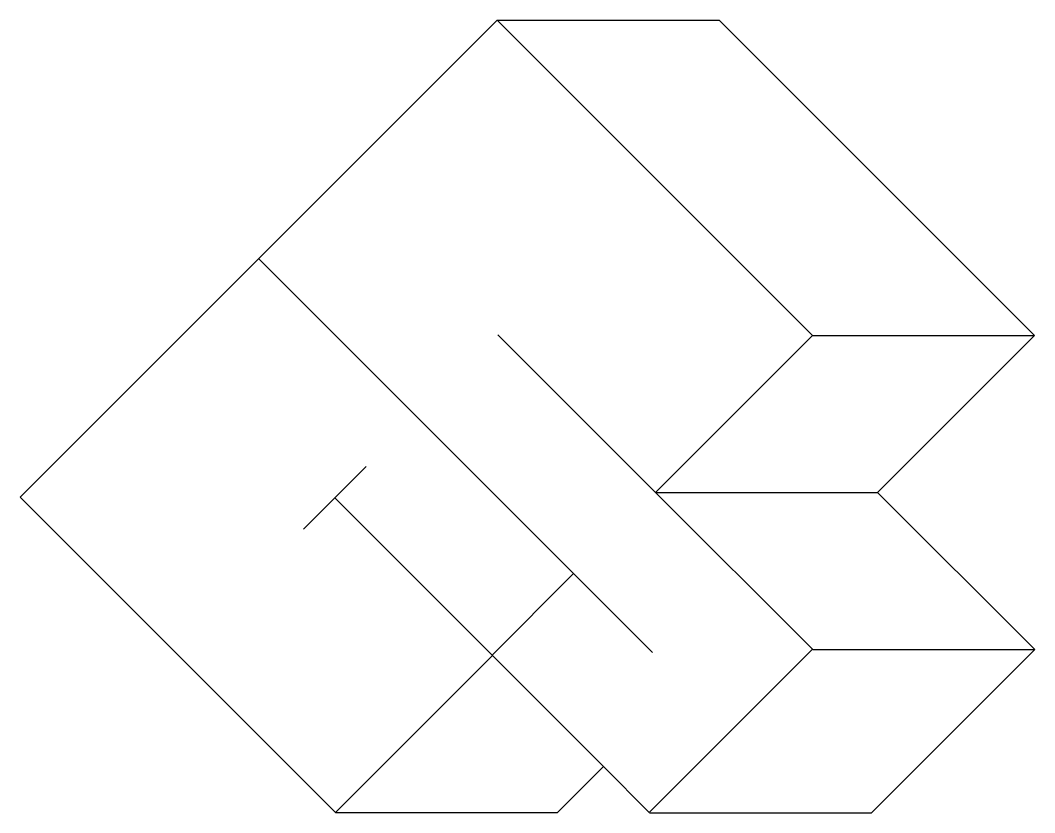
# Model space of a CAD drawing. Header units: inches. Extents: x 1.84 to 4.13, y -2.6 to -0.82.
import ezdxf

# ---------------------------------------------------------------- set-up
doc = ezdxf.new("R2010")
doc.units = ezdxf.units.IN
doc.header["$MEASUREMENT"] = 0

msp = doc.modelspace()

# ---------------------------------------------------------------- linework, layer by layer
for p, q in [((2.9186, -0.8162), (1.8438, -1.891)), ((2.9186, -0.8162), (3.6289, -1.5265)), ((2.9186, -0.8162), (3.4186, -0.8162)), ((3.4186, -0.8162), (4.1289, -1.5265)), ((3.2683, -2.2407), (2.3812, -1.3536)), ((3.2754, -1.8801), (2.9202, -1.5249)), ((3.6289, -1.5265), (3.2754, -1.8801)), ((3.6289, -1.5265), (4.1289, -1.5265)), ((3.7754, -1.8801), (4.1289, -1.5265)), ((2.4818, -1.9633), (2.6232, -1.8219)), ((1.8438, -1.891), (2.5541, -2.6013)), ((2.5525, -1.8926), (2.9077, -2.2478)), ((3.2754, -1.8801), (3.7754, -1.8801)), ((3.2754, -1.8801), (3.6289, -2.2336)), ((3.7754, -1.8801), (4.1297, -2.2344)), ((2.9069, -2.247), (3.0907, -2.0631)), ((3.6289, -2.2336), (3.2612, -2.6013)), ((3.6297, -2.2344), (4.1297, -2.2344)), ((4.1297, -2.2344), (3.762, -2.6021)), ((2.9077, -2.2478), (2.5541, -2.6013)), ((2.9077, -2.2478), (3.1577, -2.4978)), ((3.0541, -2.6013), (3.1577, -2.4978)), ((3.1577, -2.4978), (3.2612, -2.6013)), ((2.5541, -2.6013), (3.0541, -2.6013)), ((3.262, -2.6021), (3.762, -2.6021))]:
    msp.add_line(p, q)

doc.saveas('drawing.dxf')
